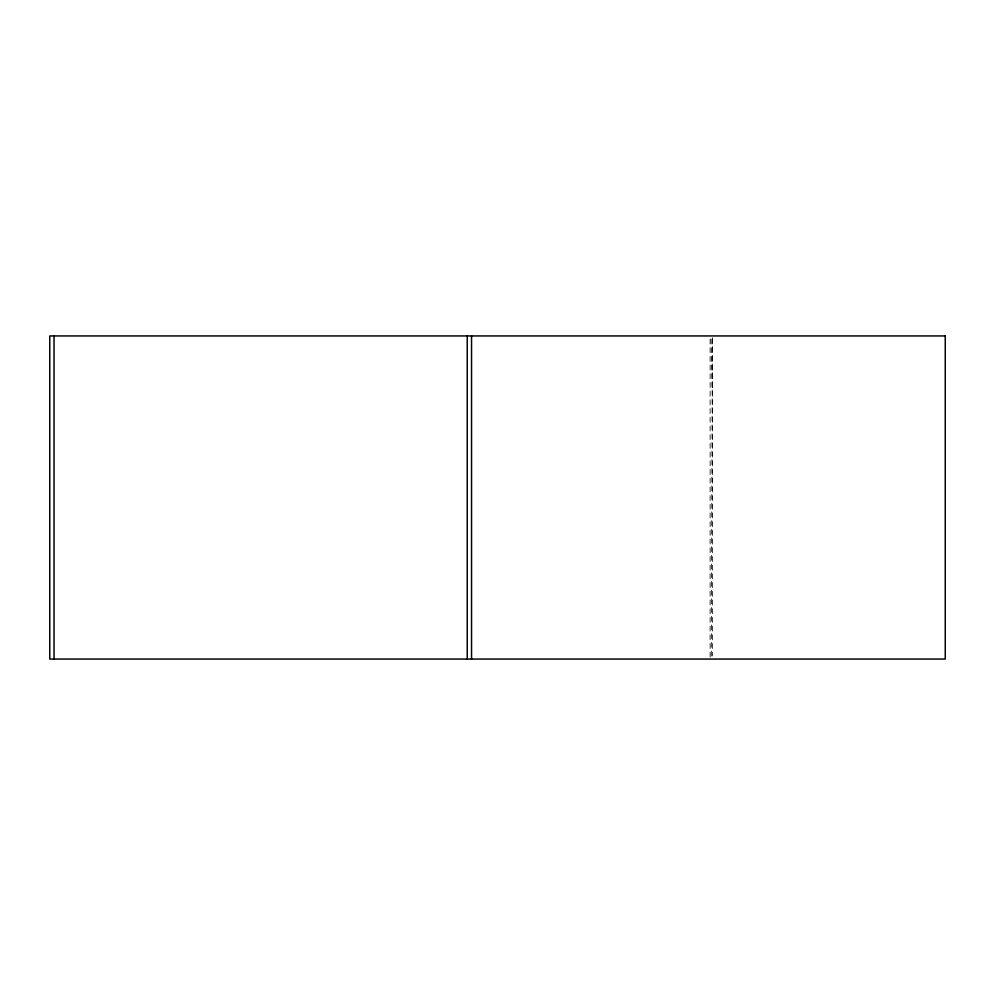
<?xml version="1.0" encoding="UTF-8"?>
<svg xmlns="http://www.w3.org/2000/svg" width="995" height="995" viewBox="0 0 995 995"><rect width="100%" height="100%" fill="white"/><g stroke="black" fill="none" stroke-linecap="round" stroke-linejoin="round"><path stroke-width="0.75" stroke-dasharray="4.97 3.73" d="M711.288 655.991L712.37 335.937M711.089 339.009L712.184 389.791M712.37 339.046L712.37 655.954M710.119 339.009L710.119 659.063"/><path stroke-width="1.49" d="M471.543 335.937L471.543 659.063M467.24 335.937L467.24 659.063M54.028 335.937L54.028 659.063M945.25 335.937L49.75 335.937L49.75 659.063L945.25 659.063L945.25 335.937"/></g></svg>
